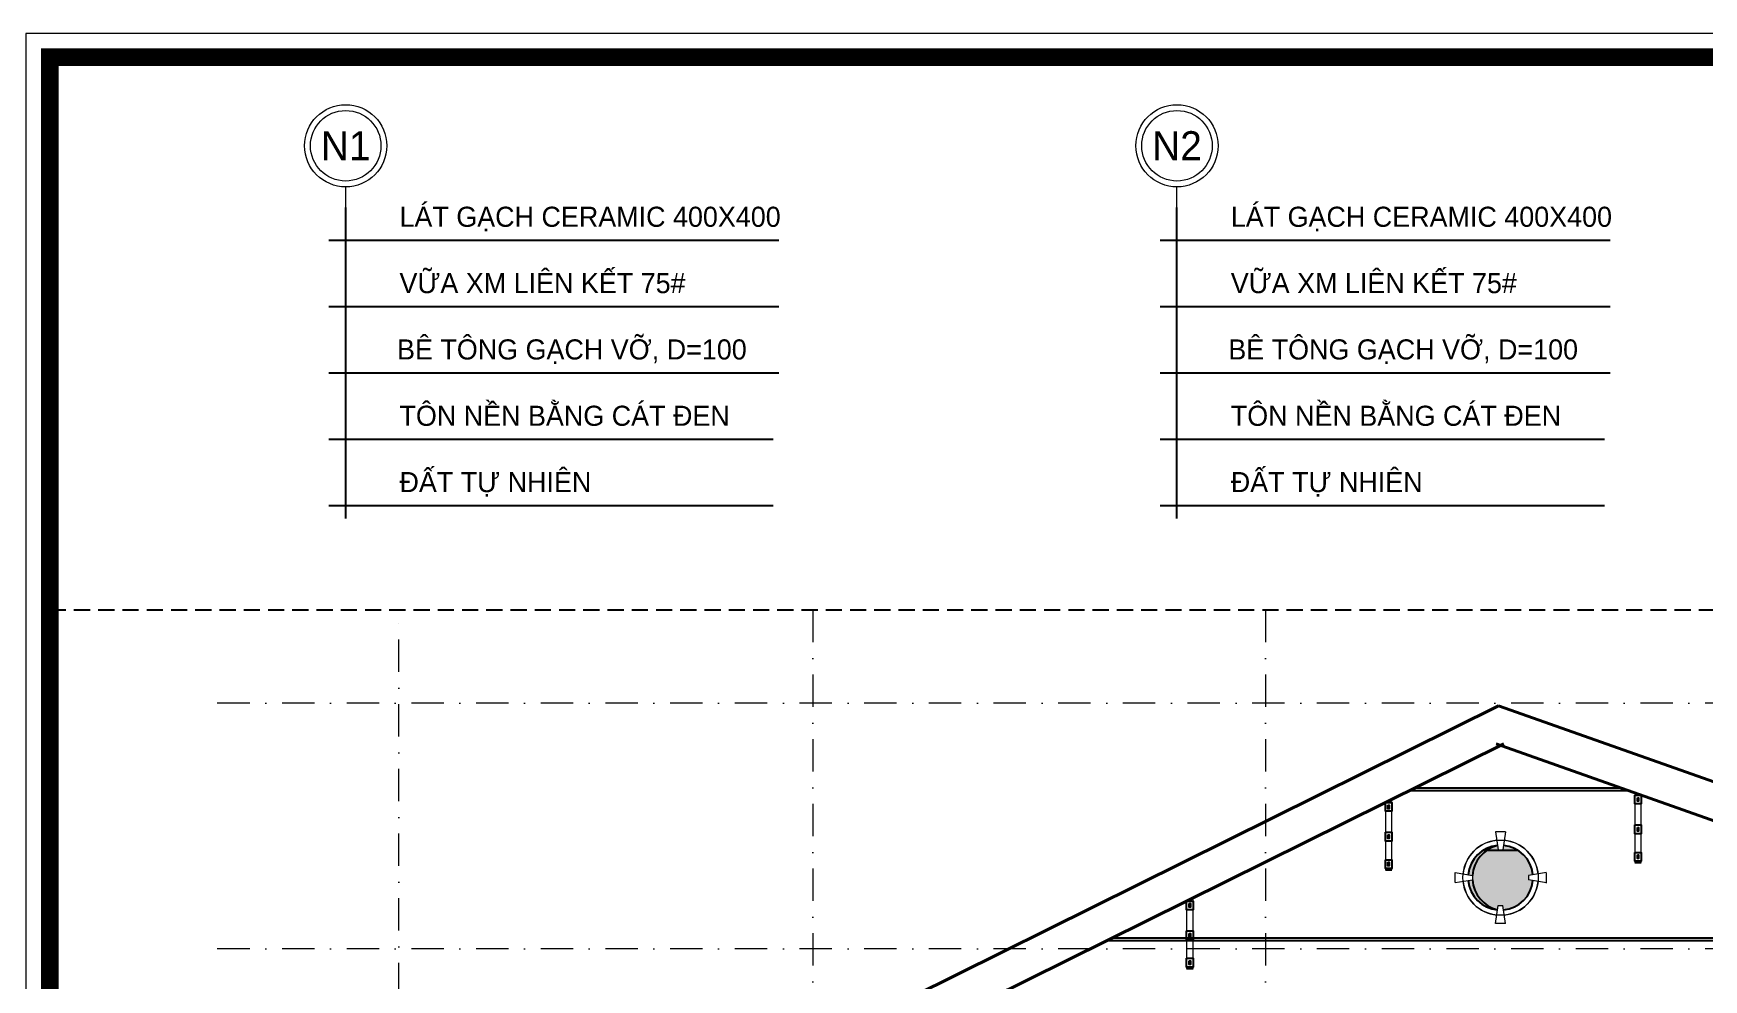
# Model space of a CAD drawing. Header units: millimetres. Extents: x 615730 to 2792744, y 139412 to 597571.
# Drawn here: x 1343116 to 1356028, y 296972 to 304290 of the extents above; entities that cross this region are included whole.
import ezdxf
from ezdxf.enums import TextEntityAlignment as Align

# ---------------------------------------------------------------- set-up
doc = ezdxf.new("R2010")
doc.units = ezdxf.units.MM
doc.header["$MEASUREMENT"] = 0
doc.linetypes.add('DASHDOT', pattern=[1, 0.5, -0.25, 0, -0.25])
doc.linetypes.add('HIDDEN2', pattern=[0.1875, 0.125, -0.0625])
doc.layers.get('0').update_dxf_attribs({"lineweight": 5})
for name, color, linetype in [('CUADI', 40, 'Continuous'), ('DO', 1, 'Continuous'), ('H', 252, 'Continuous'), ('KICH THUOC', 148, 'Continuous'), ('NET MANH', 252, 'Continuous'), ('TEXT', 2, 'Continuous'), ('thaydam', 42, 'Continuous'), ('VL', 155, 'Continuous')]:
    doc.layers.add(name, color=color, linetype=linetype)
for name, color, linetype, lineweight in [('HATCH', 42, 'Continuous', 5), ('KITCHEN', 4, 'Continuous', 20), ('KT', 148, 'Continuous', 18), ('NETNGOAITUONG', 1, 'Continuous', 40), ('NUOC', 120, 'FENCELINE2', 40), ('thay', 7, 'Continuous', 15), ('TIM TRUC', 149, 'DASHDOT', 9)]:
    doc.layers.add(name, color=color, linetype=linetype, lineweight=lineweight)
doc.styles.add('CHUHOA', font='')
doc.styles.add('Ghi chu', font='')
doc.styles.get('CHUHOA').set_extended_font_data('.VnAvantH')
doc.styles.get('Ghi chu').set_extended_font_data('.VnAvantH')
doc.linetypes.add('FENCELINE2', pattern='A,0.25,-0.1,[132,ltypeshp.shx,S=0.1,R=0,X=-0.1,Y=0],-0.1,1', length=1.45)

# ---------------------------------------------------------------- blocks, each defined once
blk = doc.blocks.new('Ghi chu vat lieu')
blk.add_circle((0, 700), 300)
at = {"layer": 'HATCH'}
blk.add_circle((0, 700), 350, dxfattribs=at)
at = {"layer": 'thay'}
blk.add_line((0, 0), (0, 350), dxfattribs=at)
at = {"layer": 'TEXT', "style": 'Ghi chu', "width": 1.961742}
blk.add_attdef('TRUC', text='', height=300, dxfattribs=at).set_placement((-295, 550), (295, 550), align=Align.FIT)
blk = doc.blocks.new('cvc')
at = {"layer": 'DO'}
for p, q in [((800082, 300538), (800082, 302944)), ((806509, 300538), (806509, 302944))]:
    blk.add_line(p, q, dxfattribs=at)
at = {"layer": 'KICH THUOC'}
for p, q in [((799951, 302692), (803430, 302692)), ((806378, 302692), (809857, 302692)), ((799951, 302179), (803430, 302179)), ((806378, 302179), (809857, 302179)), ((799951, 301666), (803430, 301666)), ((806378, 301666), (809857, 301666)), ((799951, 301153), (803386, 301153)), ((806378, 301153), (809813, 301153)), ((799951, 300640), (803386, 300640)), ((806378, 300640), (809813, 300640))]:
    blk.add_line(p, q, dxfattribs=at)
at = {"layer": 'thaydam', "linetype": 'HIDDEN2', "ltscale": 1000}
blk.add_line((797794, 299831), (824797, 299831), dxfattribs=at)
at = {"layer": 'thay'}
ref = blk.add_blockref('Ghi chu vat lieu', (800082, 302785), dxfattribs=dict(at, xscale=0.9082386168447556, yscale=0.9082386168447556, zscale=0.9082386168447556))
ref.add_attrib('TRUC', 'n1', dxfattribs={"layer": 'TEXT', "height": 225, "style": 'Ghi chu'}).set_placement((800082, 303421), align=Align.MIDDLE_CENTER)
ref = blk.add_blockref('Ghi chu vat lieu', (806509, 302785), dxfattribs=dict(at, xscale=0.9082386168447556, yscale=0.9082386168447556, zscale=0.9082386168447556))
ref.add_attrib('TRUC', 'N2', dxfattribs={"layer": 'TEXT', "height": 225, "style": 'Ghi chu'}).set_placement((806509, 303421), align=Align.MIDDLE_CENTER)
at = {"layer": 'TEXT', "style": 'CHUHOA'}
for s, p in [('l¸t g¹ch ceramic 400x400', (800498, 302794)), ('l¸t g¹ch ceramic 400x400', (806925, 302794)), ('v÷A xm LI£N KÕT 75#', (800498, 302281)), ('v÷A xm LI£N KÕT 75#', (806925, 302281)), ('bª t«ng g¹ch vì, d=100', (800479, 301768)), ('bª t«ng g¹ch vì, d=100', (806906, 301768)), ('t«n nÒn b»ng c¸t ®en', (800498, 301255)), ('t«n nÒn b»ng c¸t ®en', (806925, 301255)), ('§ÊT Tù NHI£N', (800498, 300742)), ('§ÊT Tù NHI£N', (806925, 300742))]:
    blk.add_text(s, height=155.52, dxfattribs=at).set_placement(p)

msp = doc.modelspace()

# ---------------------------------------------------------------- hatches: boundary and pattern name
at = {"layer": 'KITCHEN'}
h = msp.add_hatch(color=5, dxfattribs=at)
h.set_gradient(color1=(0, 0, 255), one_color=1, tint=1, name='HEMISPHERICAL')
h.paths.add_polyline_path([(1354435.4, 298010.5, 0.3611147), (1354208.7, 297783.6), (1354240.6, 297778.4, -0.3110119)])
h.paths.add_polyline_path([(1354240.6, 297742.7), (1354208.7, 297737.9, 0.3615305), (1354435.4, 297510.6, -0.3111168)])
at = {"layer": 'NUOC', "linetype": 'Continuous'}
h = msp.add_hatch(color=5, dxfattribs=at)
h.set_gradient(color1=(0, 0, 255), one_color=1, tint=1)
h.paths.add_polyline_path([(1354708.7, 297737.4), (1354673.9, 297742.7), (1354673.9, 297778.4), (1354708.6, 297784.1, 0.3606447), (1354481.9, 298010.5), (1354476.7, 297976.5), (1354441, 297976.5), (1354435.4, 298010.5, 0.3110119), (1354240.6, 297778.4), (1354240.6, 297743, 0.3113866), (1354435.4, 297510.6), (1354441, 297544.6), (1354476.7, 297544.6), (1354481.9, 297510.6, 0.3610973)])

# ---------------------------------------------------------------- linework, layer by layer
at = {"layer": 'CUADI'}
for p, q in [((1353588.3, 298322, 14.6), (1353598, 298294.1, 14.6)), ((1353598, 298322, 14.6), (1353588.3, 298294.1, 14.6)), ((1355516.1, 298378.8, 14.5), (1355525.8, 298350.9, 14.5)), ((1355525.8, 298378.8, 14.5), (1355516.1, 298350.9, 14.5)), ((1353588.3, 298091.4, 14.6), (1353598, 298063.5, 14.6)), ((1353598, 298091.4, 14.6), (1353588.3, 298063.5, 14.6)), ((1355516.1, 298148.2, 14.5), (1355525.8, 298120.3, 14.5)), ((1355525.8, 298148.2, 14.5), (1355516.1, 298120.3, 14.5)), ((1355516.1, 297936.3, 14.5), (1355525.8, 297908.3, 14.5)), ((1355525.8, 297936.3, 14.5), (1355516.1, 297908.3, 14.5)), ((1353568.3, 297821.1, 14.6), (1353618, 297821.1, 14.6)), ((1353588.3, 297879.5, 14.6), (1353598, 297851.5, 14.6)), ((1353598, 297879.5, 14.6), (1353588.3, 297851.5, 14.6)), ((1355496.1, 297877.9, 14.5), (1355545.8, 297877.9, 14.5)), ((1352051.2, 297559.9, 14.3), (1352060.9, 297532, 14.3)), ((1352060.9, 297559.9, 14.3), (1352051.2, 297532, 14.3)), ((1352051.2, 297329.3, 14.3), (1352060.9, 297301.4, 14.3)), ((1352060.9, 297329.3, 14.3), (1352051.2, 297301.4, 14.3)), ((1352031.2, 297059, 14.3), (1352080.9, 297059, 14.3)), ((1352051.2, 297117.3, 14.3), (1352060.9, 297089.4, 14.3)), ((1352060.9, 297117.3, 14.3), (1352051.2, 297089.4, 14.3))]:
    msp.add_line(p, q, dxfattribs=at)
for points, elevation in [([(1353568.3, 298342), (1353618, 298342), (1353618, 298274.1), (1353568.3, 298274.1)], 14.6), ([(1353588.3, 298322), (1353598, 298322), (1353598, 298294.1), (1353588.3, 298294.1)], 14.6), ([(1355496.1, 298398.8), (1355545.8, 298398.8), (1355545.8, 298330.9), (1355496.1, 298330.9)], 14.5), ([(1355516.1, 298378.8), (1355525.8, 298378.8), (1355525.8, 298350.9), (1355516.1, 298350.9)], 14.5), ([(1355496.1, 298168.2), (1355545.8, 298168.2), (1355545.8, 298100.3), (1355496.1, 298100.3)], 14.5), ([(1353568.3, 298111.4), (1353618, 298111.4), (1353618, 298043.5), (1353568.3, 298043.5)], 14.6), ([(1353588.3, 298091.4), (1353598, 298091.4), (1353598, 298063.5), (1353588.3, 298063.5)], 14.6), ([(1355516.1, 298148.2), (1355525.8, 298148.2), (1355525.8, 298120.3), (1355516.1, 298120.3)], 14.5), ([(1353568.3, 297899.5), (1353618, 297899.5), (1353618, 297831.5), (1353568.3, 297831.5)], 14.6), ([(1355496.1, 297956.3), (1355545.8, 297956.3), (1355545.8, 297888.3), (1355496.1, 297888.3)], 14.5), ([(1355516.1, 297936.3), (1355525.8, 297936.3), (1355525.8, 297908.3), (1355516.1, 297908.3)], 14.5), ([(1353588.3, 297879.5), (1353598, 297879.5), (1353598, 297851.5), (1353588.3, 297851.5)], 14.6), ([(1352031.2, 297579.9), (1352080.9, 297579.9), (1352080.9, 297512), (1352031.2, 297512)], 14.3), ([(1352051.2, 297559.9), (1352060.9, 297559.9), (1352060.9, 297532), (1352051.2, 297532)], 14.3), ([(1352031.2, 297349.3), (1352080.9, 297349.3), (1352080.9, 297281.4), (1352031.2, 297281.4)], 14.3), ([(1352051.2, 297329.3), (1352060.9, 297329.3), (1352060.9, 297301.4), (1352051.2, 297301.4)], 14.3), ([(1352031.2, 297137.3), (1352080.9, 297137.3), (1352080.9, 297069.4), (1352031.2, 297069.4)], 14.3), ([(1352051.2, 297117.3), (1352060.9, 297117.3), (1352060.9, 297089.4), (1352051.2, 297089.4)], 14.3)]:
    msp.add_lwpolyline(points, close=True, dxfattribs=dict(at, elevation=elevation))
for centre, radius, start, end in [((1354458.7, 297760.6, 14.3), 251, 95.30909, 174.73068), ((1354506.6, 297753, 14.3), 267.2, 105.44026, 174.54553), ((1354458.7, 297760.6, 14.3), 251, 5.37566, 84.70194), ((1354458.7, 297760.6, 14.3), 251, 185.18504, 264.69091), ((1354506.5, 297768, 14.3), 267.1, 185.43946, 254.56665), ((1354458.7, 297760.6, 14.3), 251, 275.29806, 354.71611)]:
    msp.add_arc(centre, radius, start, end, dxfattribs=at)
at = {"layer": 'H', "const_width": 138.2}
msp.add_lwpolyline([(1343242.3, 285120.6), (1370245.2, 285120.6), (1370245.2, 304105.6), (1343242.3, 304105.6)], close=True, dxfattribs=at)
at = {"layer": 'HATCH'}
msp.add_circle((1354458.7, 297760.6, 14.3), 291, dxfattribs=at)
at = {"layer": 'KITCHEN'}
for p, q in [((1354497.9, 298116.1, 14.3), (1354418.2, 298116.1, 14.3)), ((1354418.2, 298116.1, 14.3), (1354441, 297976.5, 14.3)), ((1354497.9, 298116.1, 14.3), (1354476.7, 297976.5, 14.3)), ((1354441, 297976.5, 14.3), (1354476.7, 297976.5, 14.3)), ((1354106.5, 297722.4, 14.3), (1354106.5, 297800.3, 14.3)), ((1354106.5, 297800.3, 14.3), (1354240.6, 297778.4, 14.3)), ((1354240.6, 297778.4, 14.3), (1354240.6, 297742.7, 14.3)), ((1354813.5, 297801.2, 14.3), (1354673.9, 297778.4, 14.3)), ((1354673.9, 297778.4, 14.3), (1354673.9, 297742.7, 14.3)), ((1354813.5, 297716.8, 14.3), (1354813.5, 297796.6, 14.3)), ((1354106.5, 297722.4, 14.3), (1354240.6, 297742.7, 14.3)), ((1354813.5, 297721.5, 14.3), (1354673.9, 297742.7, 14.3)), ((1354418.2, 297405, 14.3), (1354441, 297544.6, 14.3)), ((1354441, 297544.6, 14.3), (1354476.7, 297544.6, 14.3)), ((1354497.9, 297405, 14.3), (1354476.7, 297544.6, 14.3)), ((1354497.9, 297405, 14.3), (1354418.2, 297405, 14.3))]:
    msp.add_line(p, q, dxfattribs=at)
for start, end in [(95.8566, 174.17768), (5.91398, 84.24295), (185.65961, 264.1434), (275.75705, 354.25516)]:
    msp.add_arc((1354458.7, 297760.6, 14.3), 291, start, end, dxfattribs=at)
at = {"layer": 'NET MANH'}
msp.add_line((1354595.5, 297971, 14.3), (1354321.9, 297971, 14.3), dxfattribs=at)
at = {"layer": 'NETNGOAITUONG'}
for p, q in [((1354443.6, 299088.6, 14.3), (1348268.1, 296026.7, 14.7)), ((1358675.1, 297593.5, 14.4), (1354443.6, 299088.6, 14.3)), ((1348392.5, 295775.8, 14.6), (1354484, 298796, 14.3)), ((1358580.8, 297326.5, 14.6), (1354424, 298795.2, 14.5))]:
    msp.add_line(p, q, dxfattribs=at)
at = {"layer": 'thay'}
for p, q in [((1353568.3, 298350.4, 14.6), (1353568.3, 297821.1, 14.6)), ((1353618, 297821.1, 14.6), (1353618, 298350.4, 14.6)), ((1355496.1, 298407.2, 14.5), (1355496.1, 297877.9, 14.5)), ((1355545.8, 297877.9, 14.5), (1355545.8, 298407.2, 14.5)), ((1352031.2, 297588.2, 14.3), (1352031.2, 297059, 14.3)), ((1352080.9, 297059, 14.3), (1352080.9, 297588.2, 14.3))]:
    msp.add_line(p, q, dxfattribs=at)
at = {"layer": 'thay', "linetype": 'Continuous'}
msp.add_lwpolyline([(1343058, 284936.3), (1370429.5, 284936.3), (1370429.5, 304289.9), (1343058, 304289.9)], close=True, dxfattribs=at)
at = {"layer": 'TIM TRUC', "ltscale": 500}
for p, q in [((1345940.3, 289850.4, -47.3), (1345940.3, 299831.5)), ((1349140.6, 299831.5, 14.7), (1349140.6, 287548.1, 14.7)), ((1352640.4, 299831.5, 14.7), (1352640.4, 287548.1, 14.7)), ((1369792.6, 299111.3), (1344501.4, 299111.3, -62)), ((1369792.6, 297211), (1344501.4, 297211, -62))]:
    msp.add_line(p, q, dxfattribs=at)
at = {"layer": 'VL', "ltscale": 10}
for p, q in [((1353755.7, 298435, 14.7), (1355443.6, 298435, 14.7)), ((1353796.1, 298455, 14.7), (1355387, 298455, 14.7)), ((1351416.1, 297275, 14.7), (1357941, 297275, 14.7)), ((1351456.4, 297295, 14.7), (1357941, 297295, 14.7))]:
    msp.add_line(p, q, dxfattribs=at)

# ---------------------------------------------------------------- block references
at = {"layer": 'KT'}
msp.add_blockref('cvc', (545447.9, 0), dxfattribs=at)

doc.saveas('drawing.dxf')
